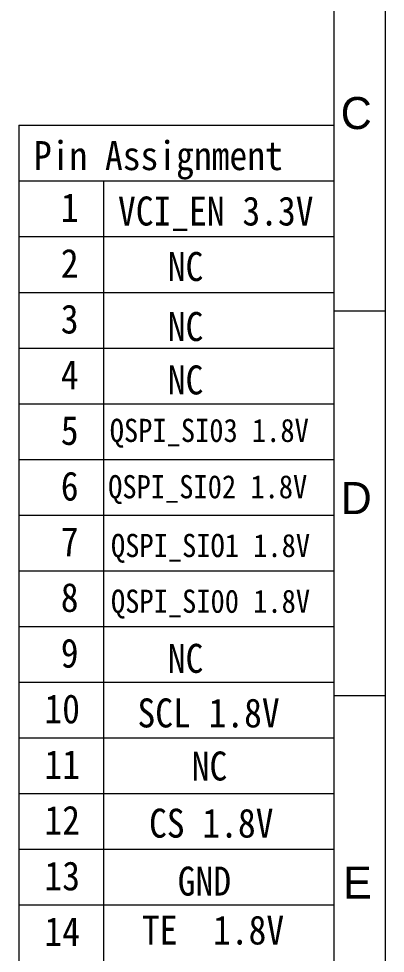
# Model space of a CAD drawing. Header units: millimetres. Extents: x -19 to 3409, y 490 to 920.
# Drawn here: x 3380.2 to 3409.1, y 718.9 to 792.6 of the extents above; entities that cross this region are included whole.
import ezdxf
from ezdxf.enums import TextEntityAlignment as Align

# ---------------------------------------------------------------- set-up
doc = ezdxf.new("R2010")
doc.units = ezdxf.units.MM
doc.layers.add('图框', color=7, linetype='Continuous', lineweight=5)
doc.styles.get("Standard").update_dxf_attribs({"font": 'txt', "bigfont": 'gbcbig.shx'})
doc.styles.add('STYLE1', font='', dxfattribs={"width": 0.9})
doc.styles.get('STYLE1').set_extended_font_data('SimSun')

msp = doc.modelspace()

# ---------------------------------------------------------------- linework, layer by layer
at = {"layer": '图框', "color": 7, "linetype": 'ByBlock', "lineweight": 5, "ltscale": 0.55}
for p, q in [((3409.0966, 864.5204), (3409.0966, 644.2302)), ((3405.0546, 860.4784), (3405.0546, 648.2723)), ((3409.0966, 769.5326), (3405.0546, 769.5326)), ((3409.0966, 739.2173), (3405.0546, 739.2173))]:
    msp.add_line(p, q, dxfattribs=at)
at = {"layer": '图框', "color": 3, "lineweight": 5}
for p, q in [((3380.2444, 784.1934), (3380.2444, 674.4585)), ((3380.2444, 784.1934), (3405.0546, 784.1934)), ((3405.0546, 784.1934), (3405.0546, 674.4585)), ((3380.2444, 779.804), (3405.0546, 779.804)), ((3386.9295, 779.804), (3386.9295, 674.4585)), ((3380.2444, 775.4146), (3405.0546, 775.4146)), ((3380.2444, 771.0252), (3405.0546, 771.0252)), ((3380.2444, 766.6358), (3405.0546, 766.6358)), ((3380.2444, 762.2464), (3405.0546, 762.2464)), ((3380.2444, 757.857), (3405.0546, 757.857)), ((3380.2444, 753.4676), (3405.0546, 753.4676)), ((3380.2444, 749.0782), (3405.0546, 749.0782)), ((3380.2444, 744.6888), (3405.0546, 744.6888)), ((3380.2444, 740.2994), (3405.0546, 740.2994)), ((3380.2444, 735.91), (3405.0546, 735.91)), ((3380.2444, 731.5206), (3405.0546, 731.5206)), ((3380.2444, 727.1312), (3405.0546, 727.1312)), ((3380.2444, 722.7418), (3405.0546, 722.7418))]:
    msp.add_line(p, q, dxfattribs=at)

# ---------------------------------------------------------------- texts
at = {"layer": '图框', "color": 3, "lineweight": 5, "style": 'STYLE1', "width": 0.9}
for s, height, p in [('Pin Assignment', 2.285163, (3381.4387, 780.6605)), ('1', 2.2852, (3383.5554, 776.558)), ('2', 2.2852, (3383.5554, 772.1686)), ('3', 2.2852, (3383.5554, 767.7792)), ('4', 2.2852, (3383.5554, 763.3898)), ('5', 2.2852, (3383.5554, 759.0004)), ('QSPI_SI03 1.8V', 1.828131, (3387.4091, 759.2302)), ('6', 2.2852, (3383.5554, 754.611)), ('QSPI_SI02 1.8V', 1.828131, (3387.2837, 754.7878)), ('7', 2.2852, (3383.5554, 750.2216)), ('QSPI_SIO1 1.8V', 1.828131, (3387.5076, 750.1562)), ('8', 2.2852, (3383.5554, 745.8322)), ('QSPI_SI00 1.8V', 1.828131, (3387.5076, 745.7642)), ('9', 2.2852, (3383.5554, 741.4428)), ('10', 2.28516, (3382.2678, 737.0534)), ('11', 2.28516, (3382.2678, 732.664)), ('12', 2.28516, (3382.2678, 728.2746)), ('13', 2.28516, (3382.2678, 723.8852)), ('14', 2.28516, (3382.2678, 719.4958))]:
    msp.add_text(s, height=height, dxfattribs=at).set_placement(p)
for s, height, p in [('VCI_EN 3.3V', 2.285163, (3395.7532, 776.2921)), ('NC', 2.28516, (3393.3761, 771.9188)), ('NC', 2.28516, (3393.3761, 767.187)), ('NC', 2.28516, (3393.3761, 762.9789)), ('NC', 2.28516, (3393.3761, 741.0319)), ('SCL 1.8V', 2.28516, (3395.188, 736.73)), ('NC', 2.28516, (3395.259, 732.5455)), ('CS 1.8V', 2.28516, (3395.4011, 728.0415)), ('GND', 2.28516, (3394.8609, 723.4729)), ('TE  1.8V', 2.28516, (3395.5386, 719.6162))]:
    msp.add_text(s, height=height, dxfattribs=at).set_placement(p, align=Align.CENTER)
at = {"layer": '图框', "color": 7, "linetype": 'ByBlock', "lineweight": 5, "ltscale": 0.55, "char_height": 2.526272, "width": 4.300321, "attachment_point": 9}
for s, insert in [('{\\f\uffd0ￂﾼﾚￃ\ufff7\ufff3w|b0|i0|c134|p54;C}', (3408.0306, 783.8584)), ('{\\f\uffd0ￂﾼﾚￃ\ufff7\ufff3w|b0|i0|c134|p54;D}', (3408.0306, 753.5476)), ('{\\f\uffd0ￂﾼﾚￃ\ufff7\ufff3w|b0|i0|c134|p54;E}', (3408.0306, 723.2368))]:
    msp.add_mtext(s, dxfattribs=dict(at, insert=insert))

doc.saveas('drawing.dxf')
